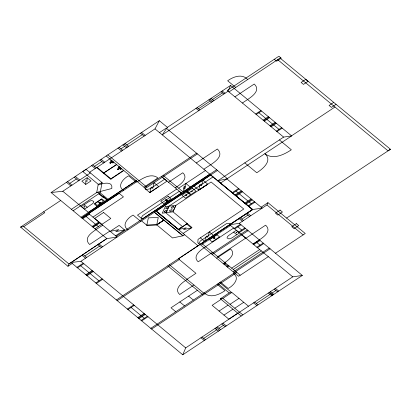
<?xml version="1.0" encoding="UTF-8"?>
<svg xmlns="http://www.w3.org/2000/svg" width="411" height="411" viewBox="0 0 411 411"><rect width="100%" height="100%" fill="white"/><g stroke="black" fill="none" stroke-linecap="round" stroke-linejoin="round"><path stroke-width="0.62" d="M85.776 184.411L85.801 180.542L86.993 181.528L87.091 177.716L81.866 181.184L85.776 184.411L91.001 180.943L87.091 177.716M71.406 209.322L96.698 192.538L98.239 184.308L102.077 182.587L86.033 169.332M102.077 182.587L100.15 192.846L73.148 210.761M198.796 190.088L199.952 184.369L201.57 185.705L202.9 180.136L207.755 184.143L198.796 190.088L193.946 186.08M146.819 225.171L148.361 217.845L158.256 217.511L156.714 224.843L172.538 237.964L182.977 235.791L184.621 234.702M197.429 153.904L145.047 188.659L149.804 192.589L151.176 187.051L152.774 188.377L154.007 182.72L158.759 186.645M190.334 187.133L185.844 183.429L183.142 191.891L209.857 174.182M184.786 188.952L185.674 186.209M183.311 189.086L184.205 186.353M60.689 200.47L20.55 227.103L67.964 266.277L68.94 263.975L106.829 238.591L117.084 237.055L217.455 170.452M196.556 153.18L146.203 186.589L145.432 188.402L106.177 155.964M230.54 85.442L228.09 91.201L162.263 134.88L167.385 127.348L230.54 85.442L291.63 135.918L220.594 183.054M20.55 227.103L23.751 226.631L68.94 263.975L71.113 262.537L182.761 354.785L185.705 347.876L292.745 276.85L302.342 275.442L239.279 223.332L229.677 224.74L292.745 276.85M239.279 223.332L266.955 204.966L267.936 202.664L305.25 233.499L275.488 253.248M89.598 172.276L155.004 128.879L159.334 120.695L167.385 127.348M141.184 218.19L142.555 215.641L179.186 191.336L181.318 193.098L142.242 219.058L137.485 215.128L176.756 189.075M198.847 243.487L200.357 240.964L226.451 223.651L229.369 223.276L230.53 224.231M186.075 194.891C185.638 195.775 187.349 194.516 186.178 194.819M191.449 191.326C191.012 192.209 192.723 190.951 191.552 191.254M84.866 255.986L99.606 246.102M159.334 120.695L51.077 192.528L106.829 238.591L71.113 262.537L80.921 261.298L117.084 237.055L88.406 213.36M178.497 258.807L252.529 209.451M116.4 299.953L252.616 209.523L262.213 208.115L226.857 178.898L217.815 180.768L252.616 209.523L155.004 128.879M86.11 169.394L82.827 171.572L98.239 184.308M94.556 166.332L101.841 161.497M120.916 148.844L124.677 146.347M126.917 144.862L142.293 134.659M69.772 183.378L76.405 178.975M51.077 192.528L62.791 191.259L90.399 172.939M110.693 161.163L111.612 160.567M112.491 161.292L110.086 162.571L109.809 163.064L110.687 163.136L112.706 161.472M112.681 162.807L113.595 162.201M159.504 132.578L166.224 128.119L227.314 178.595M198.487 108.776L210.283 100.947M212.523 99.462L222.485 92.85M116.498 164.492L103.659 173.016L116.698 164.657M23.751 226.631L44.758 212.693L43.648 211.778M228.978 91.936L280.641 57.658M118.425 167.549L119.344 166.953M120.223 167.678L117.767 168.983L117.541 169.45L118.419 169.522L120.438 167.858M120.413 169.193L121.322 168.592M123.603 170.36L110.759 178.883L110.96 179.047M123.798 170.524L110.713 179.211L96.713 167.647L97.088 167.4L111.083 178.965M234.917 96.842L254.229 84.029C262.66 91.843 247.407 99.308 242.398 103.022M84.05 204.714L81.368 206.497L84.532 209.117L92.249 203.913L93.405 202.726L93.806 201.457C90.944 198.498 86.603 203.681 84.05 204.714L87.219 207.334M102.431 196.288L102.807 196.042L107.374 199.818M103.675 197.316L103.3 197.563L98.732 193.787M88.37 212.395L136.205 180.773M81.686 217.815L89.033 212.944L62.791 191.259M88.648 213.566L119.154 193.324L123.444 196.869L92.943 217.111M82.174 218.22L88.889 213.761M137.413 181.775C143.11 177.845 151.454 172.939 157.947 177.912L143.968 187.19M82.765 218.714L89.485 214.254M255.668 113.986L260.893 110.523M256.259 114.479L261.483 111.011M92.126 226.446L98.846 221.986M164.59 179.232L150.267 188.736L146.259 189.553L145.047 188.659M92.722 226.934L99.441 222.479M93.127 227.273L99.847 222.813M94.941 228.773L101.661 224.314M150.159 192.286L158.307 186.877M149.804 192.589L166.969 181.194L162.211 177.269M102.678 225.151C98.034 229.025 81.075 236.289 89.619 244.504L109.85 231.08M196.294 162.977L217.368 148.993C226.327 157.547 208.896 165.237 203.913 169.27M168.495 182.248L182.792 172.759C189.137 178.369 179.961 185.042 175.214 187.801M263.117 120.146L268.342 116.678M263.713 120.634L268.938 117.171M264.304 121.127L269.534 117.659M269.955 125.797L275.18 122.329M270.551 126.285L275.776 122.817M178.667 188.192L185.844 183.429M271.147 126.778L276.372 123.31M185.911 183.481L205.433 170.524M67.964 266.277L72.223 263.451M115.583 235.816L124.543 229.872L119.123 225.398L110.163 231.342L118.825 229.641L115.779 231.665L124.533 229.867M116.21 236.335L216.587 169.733M276.392 131.114L281.617 127.646M210.761 174.932L156.123 211.187L178.297 229.513L178.569 229.379L182.607 226.697L166.054 213.021L169.132 206.05L213.109 176.869M276.988 131.607L282.213 128.14M76.96 267.361L83.228 263.204M77.556 267.854L83.823 263.692M200.285 189.05L206.23 185.109M333.706 102.385L329.093 105.447L331.456 107.394L336.064 104.332M217.815 180.768L283.631 137.094L291.63 135.918M141.497 220.851L146.758 225.197L156.714 224.843L163.804 220.132L182.977 235.791L153.601 211.521M291.527 135.835L334.975 107.009M85.837 274.697L92.11 270.536M86.428 275.19L92.701 271.029M87.024 275.678L93.297 271.517M95.825 282.948L102.098 278.786M232.236 192.682L238.503 188.521M96.415 283.441L102.688 279.28M232.826 193.175L239.099 189.014M235.015 194.984L241.288 190.822M235.611 195.472L241.884 191.315M236.207 195.965L242.475 191.803M183.09 233.443L192.009 227.524L172.98 211.819L175.975 205.315L211.095 182.011L243.774 209.014L198.051 239.356L197.809 242.629L238.529 276.274L240.173 275.185M244.817 203.08L251.085 198.919M245.413 203.573L251.681 199.412M246.004 204.062L252.277 199.9M248.126 205.813L254.399 201.657M248.722 206.307L254.995 202.145M210.617 175.009L252.549 209.656L199.998 244.437L202.515 244.067L230.571 225.449M117.274 300.672L179.335 259.495L178.461 258.776M241.812 219.171L247.931 215.112M261.103 207.195L267.936 202.664M205.639 246.651L233.695 228.033M205.777 246.759C201.025 249.518 191.839 256.202 198.189 261.812L212.497 252.318M234.136 228.424L240.409 224.262M234.732 228.917L241 224.755M238.606 232.117L244.879 227.956M239.202 232.611L245.475 228.449M236.787 234.722L239.469 232.945L236.299 230.324L228.588 235.529L227.427 236.715L227.031 237.984C229.893 240.944 234.234 235.76 236.787 234.722L233.618 232.107M127.4 309.041L133.673 304.88M211.3 253.772L247.247 229.919M128.001 309.534L134.269 305.373M212.168 254.491L248.121 230.638M217.773 256.675L245.67 238.164L241.714 234.892M245.978 238.205L265.634 225.161C273.993 233.145 257.728 240.312 253.084 244.077M216.638 258.185L230.55 248.953C236.71 254.414 227.761 260.887 223.152 263.569M187 279.254L195.96 273.31L179.278 259.531M187.252 279.475C182.515 282.229 173.35 288.892 179.684 294.492L193.961 285.013M286.595 218.082L390.45 149.27L280.05 58.049M390.45 149.27L388.051 150.863L277.651 59.641M137.798 317.626L144.066 313.465M138.389 318.119L144.657 313.958M138.985 318.612L145.258 314.451M223.42 263.79L225.064 262.701M253.155 244.139L259.428 239.978M224.016 264.278L225.654 263.189M253.751 244.632L260.024 240.471M141.132 320.385L147.4 316.223M141.723 320.878L147.996 316.717M226.836 266.611L228.475 265.521M256.896 247.227L263.163 243.065M227.427 267.099L229.071 266.009M257.486 247.72L263.759 243.559M197.378 290.289L171.007 307.788L175.759 311.718M231.634 268.131L259.695 249.513M233.258 269.472L261.319 250.854M233.243 271.902L269.195 248.049M234.111 272.621L270.063 248.768M150.76 328.343L236.032 271.758M151.628 329.062L236.9 272.483M268.316 256.639L240.26 275.257L202.515 244.067M241.211 316.002L220.363 298.776L229.204 292.915L231.717 292.545L219.69 282.604M221.087 299.378L212.127 305.322L228.85 319.142L237.81 313.197M220.363 298.776L222.875 298.407L231.84 292.462L248.485 306.216M219.078 311.065L228.033 305.121M230.016 304.304L238.986 298.371M223.964 315.103L232.924 309.159M234.773 308.229L243.728 302.291M203.712 338.402L216.679 329.802M218.919 328.312L223.481 325.286M256.325 303.493L270.042 294.394M272.113 293.017L275.961 290.464M182.761 354.785L302.342 275.442M156.678 224.863L163.958 220.08M98.126 184.904C102.493 183.434 113.097 180.542 111.818 188.495L96.719 192.42M146.758 225.197L156.786 224.838L163.876 220.137L154.392 212.297M96.698 192.538L100.15 192.846L108.026 199.35M264.864 153.678C273.002 160.105 283.898 154.747 291.332 149.794L279.377 139.915M98.907 243.903L102.534 246.811M97.792 244.648L101.419 247.556M83.053 254.532L86.675 257.44M81.933 255.277L85.56 258.19M274.286 59.276L276.644 61.224L281.258 58.167L278.899 56.215L227.232 90.497L283.631 137.094M247.669 79.534C242.233 73.343 233.278 76.687 227.663 80.777L235.739 87.451M258.873 112.748L265.732 118.409M266.919 119.396L272.57 124.06M273.757 125.042L279.007 129.378M222.223 90.965L224.997 93.256M221.097 91.704L223.872 93.996M211.136 98.316L213.91 100.608M210.016 99.061L212.79 101.353M208.896 99.801L211.67 102.098M197.1 107.631L199.874 109.922M195.98 108.376L198.754 110.667M244.797 162.864L256.752 172.738C262.562 169.193 272.514 161.014 265.398 154.125M266.955 204.966L303.164 234.887M235.965 191.094L238.154 192.903M239.341 193.884L247.951 201M249.143 201.981L251.265 203.738M247.386 212.996L250.71 215.744M246.266 213.735L249.595 216.489M141.631 132.44L145.196 135.389M140.511 133.185L144.076 136.128M240.147 217.799L243.471 220.548M239.027 218.539L242.356 221.288M237.866 226.836L241.745 230.037M256.885 242.552L260.029 245.146M125.134 143.388L128.7 146.331M163.126 175.363L184.025 192.636M124.014 144.133L127.58 147.076M161.482 176.453L182.381 193.725M122.894 144.872L126.46 147.821M119.133 147.369L122.699 150.318M118.014 148.114L121.579 151.058M213.638 235.472L209.302 231.891L207.771 237.275L206.296 236.058L204.678 241.416L200.342 237.835M275.421 288.347L278.75 291.096M274.296 289.087L277.625 291.841M107.821 154.875L146.203 186.589M270.453 291.64L273.777 294.389M269.498 292.278L272.827 295.026M111.581 161.898L110.431 160.948L111.345 160.347L113.847 162.412L112.938 163.018L111.797 162.073M119.313 168.284L118.163 167.334L119.072 166.732L121.579 168.798L120.664 169.404L119.524 168.464M186.661 223.99L191.413 227.92L183.553 229.595L186.229 227.817L178.338 229.513L187.252 223.594L178.569 229.379L156.35 211.018M269.333 292.385L272.663 295.134M268.378 293.017L271.707 295.766M101.178 159.283L104.743 162.232M100.058 160.028L103.623 162.972M224.838 263.734L227.653 266.066M233.32 273.556C240.522 278.042 233.289 285.902 228.156 288.455L220.455 282.095M155.245 210.432L198.03 245.783M92.773 164.862L96.338 167.806M91.653 165.602L95.218 168.551M254.661 302.116L257.99 304.87M253.541 302.861L256.87 305.614M218.046 283.693L229.204 292.915M217.178 284.268L224.94 290.685C219.15 294.697 210.17 298.684 204.19 292.884M140.706 221.38L133.102 215.102C128.037 217.619 120.916 225.377 128.032 229.79M99.102 193.54L107.004 200.065M75.341 176.427L79.708 180.033M222.875 298.407L242.855 314.913M104.913 201.431L101.717 198.79L94.098 203.851L97.294 206.492M74.221 177.172L78.588 180.778M169.445 264.756L204.673 293.865M67.589 181.57L71.956 185.181M167.801 265.845L203.029 294.954M66.469 182.314L70.836 185.921M222.937 323.169L226.266 325.918M188.587 296.12L193.345 300.051M221.817 323.909L225.146 326.663M86.125 216.479L95.486 224.216M96.487 225.043L98.301 226.538M217.255 326.94L220.584 329.689M216.135 327.685L219.464 330.434M215.015 328.425L218.344 331.179M179.797 301.951L184.554 305.882M202.053 337.025L205.377 339.779M200.933 337.77L204.257 340.524M80.921 261.298L185.705 347.876M80.69 265.773L88.971 272.616M90.163 273.598L98.959 280.867M131.135 307.454L140.932 315.545M142.119 316.532L144.266 318.304M136.159 182.099L128.648 175.81C123.536 178.287 116.56 186.044 123.531 190.442M165.428 200.121L165.52 200.424L166.178 200.332L166.568 199.731L165.428 200.121M213.915 238.339L214.008 238.642L214.67 238.544L215.056 237.948L213.915 238.339M191.094 191.505L191.187 191.809L191.845 191.711L192.23 191.115L191.094 191.505M214.157 238.303L214.809 238.077L214.157 238.303M99.066 202.592L99.714 202.371L99.066 202.592M165.669 200.085L166.321 199.864L165.669 200.085M186.856 194.675L186.471 195.276L185.715 195.292L186.101 194.696L186.856 194.675M98.82 202.628L98.912 202.931L99.575 202.834L99.96 202.238L98.82 202.628M164.374 211.454L164.482 211.978C165.412 212.472 166.907 211.747 167.046 210.694L166.013 210.283L164.374 211.454M165.916 208.172L166.023 208.701L166.923 208.85L168.243 208.146L168.587 207.416L167.554 207.005L165.916 208.172M173.848 206.769L172.594 208.079L171.598 208.202L171.151 207.786L172.409 206.476L173.406 206.353L173.848 206.769M169.635 210.807L169.743 211.331L170.637 211.48L171.962 210.776L172.307 210.047L171.274 209.636L169.635 210.807M110.066 162.592L110.153 163.075L110.703 163.116L110.086 162.571M117.793 168.978L117.823 169.414L118.43 169.502L117.798 168.967M165.325 206.615L162.237 213.175L172.815 211.87L175.903 205.315L165.325 206.615M84.265 206.558L83.813 206.861L84.317 207.278L84.774 206.974L84.265 206.558M101.368 199.448L95.013 203.661L97.16 205.433L103.51 201.22L101.368 199.448M100.243 202.484L99.344 203.075L100.454 203.995L101.353 203.399L100.243 202.484M103.587 212.492L94.628 218.436L101.841 224.396L110.8 218.452L103.587 212.492M305.733 79.385L301.119 82.447L303.477 84.394L308.091 81.337L305.733 79.385M168.197 196.299L160.732 201.251L163.681 203.692L171.146 198.734L168.197 196.299M167.179 200.352L166.285 200.948L167.395 201.863L168.289 201.272L167.179 200.352M187.308 191.048L186.409 191.644L187.519 192.559L188.413 191.968L187.308 191.048M186.918 191.911L181.898 195.24L185.464 198.189L190.483 194.855L186.918 191.911M192.461 188.223L187.437 191.552L191.002 194.501L196.026 191.166L192.461 188.223M213.273 236.587L212.374 237.183L213.484 238.097L214.383 237.501L213.273 236.587M217.018 234.789L209.553 239.741L212.122 241.868L219.587 236.911L217.018 234.789M236.52 232.164L236.063 232.467L236.572 232.883L237.024 232.58L236.52 232.164M280.081 210.088L275.473 213.145L277.831 215.097L282.444 212.035L280.081 210.088M296.352 223.635L291.738 226.692L294.096 228.644L298.71 225.582L296.352 223.635M136.298 180.712L80.998 217.244L81.861 217.969L137.166 181.436L136.298 180.712"/></g></svg>
